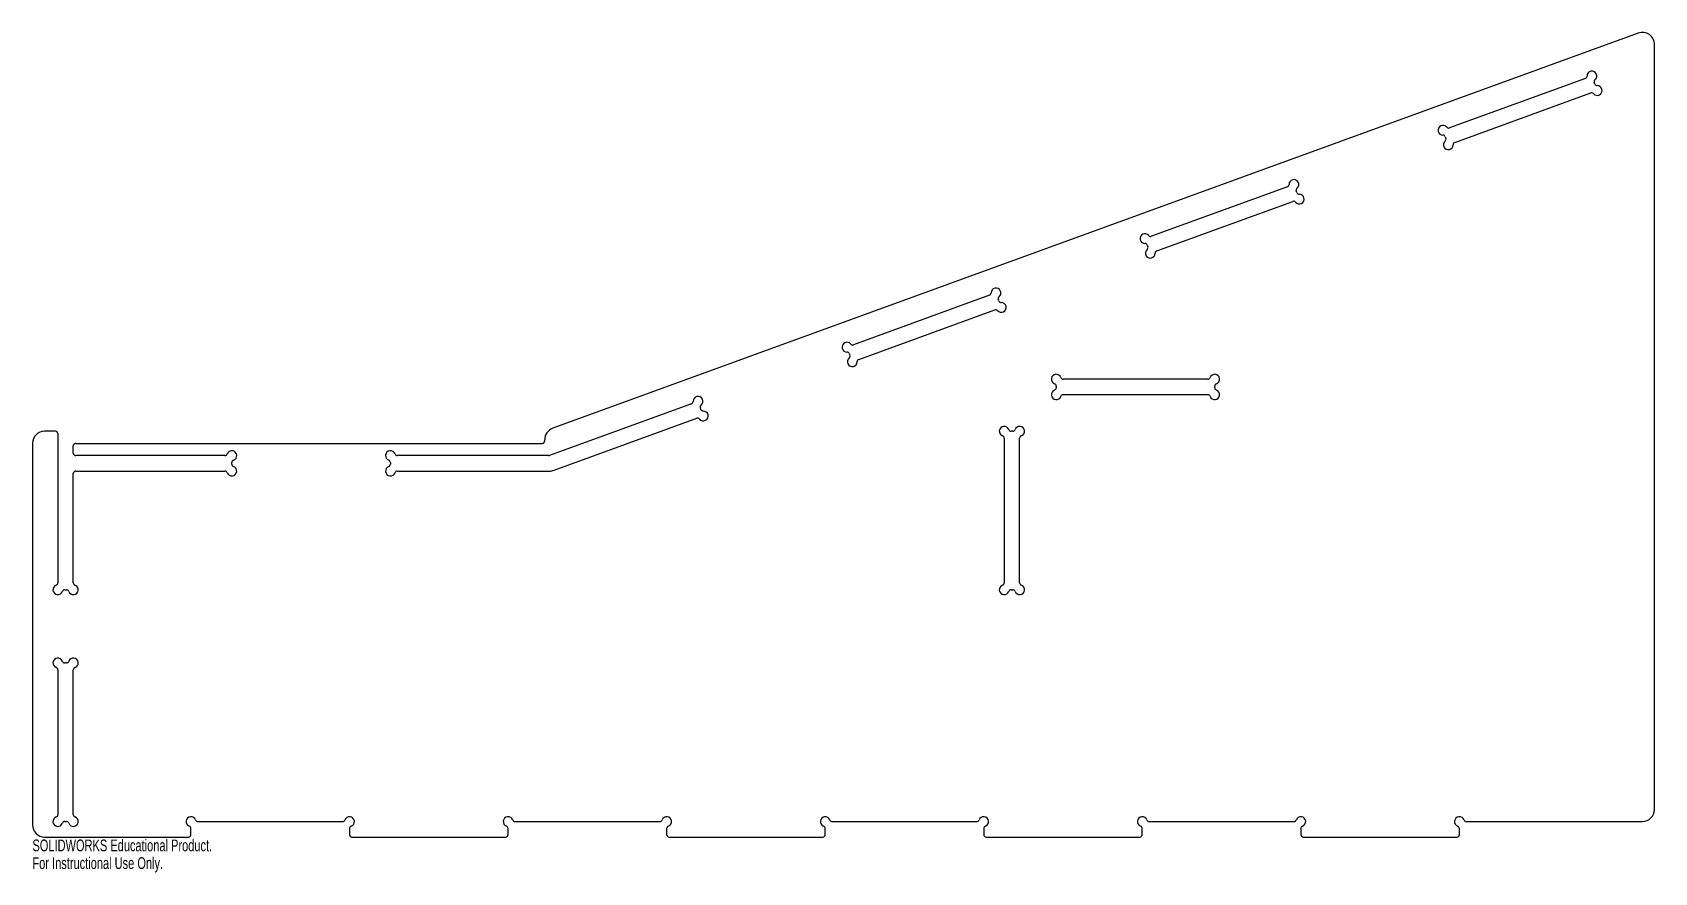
# Model space of a CAD drawing. Header units: millimetres. Extents: x 10 to 675, y -5 to 340.
import ezdxf

# ---------------------------------------------------------------- set-up
doc = ezdxf.new("R2010")
doc.units = ezdxf.units.MM
doc.styles.add('SLDTEXTSTYLE0', font='TXT', dxfattribs={"width": 0.7})

msp = doc.modelspace()

# ---------------------------------------------------------------- linework, layer by layer
at = {"color": 7, "linetype": 'Continuous', "lineweight": 25}
for p, q in [((668.29, 339.51), (223.29, 177.55)), ((675, 21.35), (675, 334.82)), ((646.67, 321), (590.9, 300.71)), ((650.53, 318.66), (650.29, 319.31)), ((593.07, 294.74), (648.84, 315.03)), ((589.21, 297.08), (589.45, 296.43)), ((524.51, 276.54), (468.74, 256.24)), ((528.37, 274.2), (528.13, 274.85)), ((470.91, 250.28), (526.68, 270.57)), ((467.05, 252.62), (467.29, 251.97)), ((402.35, 232.08), (346.58, 211.78)), ((348.75, 205.81), (404.52, 226.11)), ((406.21, 229.73), (405.97, 230.39)), ((344.89, 208.15), (345.13, 207.5)), ((429.71, 194.87), (429.71, 194.18)), ((491.88, 197.7), (432.54, 197.7)), ((494.71, 194.18), (494.71, 194.87)), ((280.19, 187.61), (221.93, 166.41)), ((432.54, 191.35), (491.88, 191.35)), ((223.94, 160.38), (282.36, 181.65)), ((284.05, 185.27), (283.81, 185.92)), ((19.41, 176.35), (15, 176.35)), ((20.41, 175.35), (20.41, 114.18)), ((408.36, 173.52), (408.36, 114.18)), ((411.88, 176.35), (411.19, 176.35)), ((414.71, 114.18), (414.71, 173.52)), ((10, 171.35), (10, 15)), ((26.76, 167.35), (26.76, 170.35)), ((27.76, 171.35), (219, 171.35)), ((88.93, 166.35), (27.76, 166.35)), ((221.59, 166.35), (159.59, 166.35)), ((220, 172.35), (220, 172.85)), ((27.76, 160), (88.93, 160)), ((91.76, 162.83), (91.76, 163.52)), ((156.76, 163.52), (156.76, 162.83)), ((159.59, 160), (221.76, 160)), ((26.76, 114.18), (26.76, 159)), ((23.24, 111.35), (23.93, 111.35)), ((411.19, 111.35), (411.88, 111.35)), ((23.93, 81.35), (23.24, 81.35)), ((20.41, 78.52), (20.41, 19.18)), ((26.76, 19.18), (26.76, 78.52)), ((23.24, 16.35), (23.93, 16.35)), ((75, 11), (75, 13.52)), ((77.83, 16.35), (137.17, 16.35)), ((140, 13.52), (140, 11)), ((205, 11), (205, 13.52)), ((207.83, 16.35), (267.17, 16.35)), ((270, 13.52), (270, 11)), ((335, 11), (335, 13.52)), ((337.83, 16.35), (397.17, 16.35)), ((400, 13.52), (400, 11)), ((465, 11), (465, 13.52)), ((467.83, 16.35), (527.17, 16.35)), ((530, 13.52), (530, 11)), ((595, 11), (595, 13.52)), ((597.83, 16.35), (670, 16.35)), ((15, 10), (74, 10)), ((141, 10), (204, 10)), ((271, 10), (334, 10)), ((401, 10), (464, 10)), ((531, 10), (594, 10))]:
    msp.add_line(p, q, dxfattribs=at)
for centre, radius, start, end in [((670, 334.82), 5, 0, 110), ((646.32, 321.94), 1, 290, 0.52878), ((649.32, 321.97), 2, 309.47122, 180.52878), ((651.23, 319.65), 1, 129.47122, 200), ((649.18, 314.1), 1, 39.47122, 110), ((651.5, 316), 2, 219.47122, 90.52878), ((651.47, 319), 1, 200, 270.52878), ((588.24, 299.74), 2, 39.47122, 270.52878), ((590.56, 301.64), 1, 219.47122, 290), ((588.27, 296.74), 1, 20, 90.52878), ((590.42, 293.77), 2, 129.47122, 0.52878), ((588.51, 296.09), 1, 309.47122, 20), ((593.42, 293.8), 1, 110, 180.52878), ((527.16, 277.51), 2, 309.47122, 180.52878), ((524.16, 277.48), 1, 290, 0.52878), ((529.34, 271.54), 2, 219.47122, 90.52878), ((529.07, 275.19), 1, 129.47122, 200), ((529.31, 274.54), 1, 200, 270.52878), ((527.02, 269.63), 1, 39.47122, 110), ((466.08, 255.28), 2, 39.47122, 270.52878), ((466.11, 252.28), 1, 20, 90.52878), ((468.4, 257.18), 1, 219.47122, 290), ((468.26, 249.31), 2, 129.47122, 0.52878), ((466.35, 251.62), 1, 309.47122, 20), ((471.26, 249.34), 1, 110, 180.52878), ((402, 233.02), 1, 290, 0.52878), ((405, 233.04), 2, 309.47122, 180.52878), ((404.86, 225.17), 1, 39.47122, 110), ((407.18, 227.08), 2, 219.47122, 90.52878), ((406.91, 230.73), 1, 129.47122, 200), ((407.15, 230.08), 1, 200, 270.52878), ((343.92, 210.81), 2, 39.47122, 270.52878), ((343.95, 207.81), 1, 20, 90.52878), ((346.1, 204.85), 2, 129.47122, 0.52878), ((344.19, 207.16), 1, 309.47122, 20), ((346.24, 212.72), 1, 219.47122, 290), ((349.1, 204.87), 1, 110, 180.52878), ((429.71, 197.7), 2, 19.47122, 250.52878), ((494.71, 197.7), 2, 289.47122, 160.52878), ((429.71, 191.35), 2, 109.47122, 340.52878), ((428.71, 194.87), 1, 0, 70.52878), ((428.71, 194.18), 1, 289.47122, 0), ((432.54, 198.7), 1, 199.47122, 270), ((491.88, 198.7), 1, 270, 340.52878), ((494.71, 191.35), 2, 199.47122, 70.52878), ((495.71, 194.87), 1, 109.47122, 180), ((495.71, 194.18), 1, 180, 250.52878), ((279.84, 188.55), 1, 290, 0.52878), ((282.84, 188.58), 2, 309.47122, 180.52878), ((284.75, 186.27), 1, 129.47122, 200), ((432.54, 190.35), 1, 90, 160.52878), ((491.88, 190.35), 1, 19.47122, 90), ((282.7, 180.71), 1, 39.47122, 110), ((285.02, 182.61), 2, 219.47122, 90.52878), ((284.99, 185.61), 1, 200, 270.52878), ((15, 171.35), 5, 90, 180), ((19.41, 175.35), 1, 0, 90), ((225, 172.85), 5, 110, 180), ((408.36, 176.35), 2, 19.47122, 250.52878), ((407.36, 173.52), 1, 0, 70.52878), ((411.19, 177.35), 1, 199.47122, 270), ((411.88, 177.35), 1, 270, 340.52878), ((414.71, 176.35), 2, 289.47122, 160.52878), ((415.71, 173.52), 1, 109.47122, 180), ((27.76, 170.35), 1, 90, 180), ((27.76, 167.35), 1, 180, 270), ((88.93, 167.35), 1, 270, 340.52878), ((91.76, 166.35), 2, 289.47122, 160.52878), ((156.76, 166.35), 2, 19.47122, 250.52878), ((159.59, 167.35), 1, 199.47122, 270), ((219, 172.35), 1, 270, 0), ((221.59, 167.35), 1, 270, 290), ((27.76, 159), 1, 90, 180), ((88.93, 159), 1, 19.47122, 90), ((91.76, 160), 2, 199.47122, 70.52878), ((92.76, 163.52), 1, 109.47122, 180), ((92.76, 162.83), 1, 180, 250.52878), ((156.76, 160), 2, 109.47122, 340.52878), ((155.76, 163.52), 1, 0, 70.52878), ((155.76, 162.83), 1, 289.47122, 0), ((159.59, 159), 1, 90, 160.52878), ((221.76, 166.35), 6.35, 270, 290), ((20.41, 111.35), 2, 109.47122, 340.52878), ((19.41, 114.18), 1, 289.47122, 0), ((26.76, 111.35), 2, 199.47122, 70.52878), ((27.76, 114.18), 1, 180, 250.52878), ((408.36, 111.35), 2, 109.47122, 340.52878), ((407.36, 114.18), 1, 289.47122, 0), ((414.71, 111.35), 2, 199.47122, 70.52878), ((415.71, 114.18), 1, 180, 250.52878), ((23.24, 110.35), 1, 90, 160.52878), ((23.93, 110.35), 1, 19.47122, 90), ((411.19, 110.35), 1, 90, 160.52878), ((411.88, 110.35), 1, 19.47122, 90), ((20.41, 81.35), 2, 19.47122, 250.52878), ((23.24, 82.35), 1, 199.47122, 270), ((23.93, 82.35), 1, 270, 340.52878), ((26.76, 81.35), 2, 289.47122, 160.52878), ((19.41, 78.52), 1, 0, 70.52878), ((27.76, 78.52), 1, 109.47122, 180), ((670, 21.35), 5, 270, 0), ((15, 15), 5, 180, 270), ((20.41, 16.35), 2, 109.47122, 340.52878), ((19.41, 19.18), 1, 289.47122, 0), ((23.24, 15.35), 1, 90, 160.52878), ((23.93, 15.35), 1, 19.47122, 90), ((26.76, 16.35), 2, 199.47122, 70.52878), ((27.76, 19.18), 1, 180, 250.52878), ((75, 16.35), 2, 19.47122, 250.52878), ((74, 13.52), 1, 0, 70.52878), ((77.83, 17.35), 1, 199.47122, 270), ((137.17, 17.35), 1, 270, 340.52878), ((140, 16.35), 2, 289.47122, 160.52878), ((141, 13.52), 1, 109.47122, 180), ((205, 16.35), 2, 19.47122, 250.52878), ((204, 13.52), 1, 0, 70.52878), ((207.83, 17.35), 1, 199.47122, 270), ((267.17, 17.35), 1, 270, 340.52878), ((270, 16.35), 2, 289.47122, 160.52878), ((271, 13.52), 1, 109.47122, 180), ((335, 16.35), 2, 19.47122, 250.52878), ((334, 13.52), 1, 0, 70.52878), ((337.83, 17.35), 1, 199.47122, 270), ((397.17, 17.35), 1, 270, 340.52878), ((400, 16.35), 2, 289.47122, 160.52878), ((401, 13.52), 1, 109.47122, 180), ((465, 16.35), 2, 19.47122, 250.52878), ((464, 13.52), 1, 0, 70.52878), ((467.83, 17.35), 1, 199.47122, 270), ((527.17, 17.35), 1, 270, 340.52878), ((530, 16.35), 2, 289.47122, 160.52878), ((531, 13.52), 1, 109.47122, 180), ((595, 16.35), 2, 19.47122, 250.52878), ((594, 13.52), 1, 0, 70.52878), ((597.83, 17.35), 1, 199.47122, 270), ((74, 11), 1, 270, 0), ((141, 11), 1, 180, 270), ((204, 11), 1, 270, 0), ((271, 11), 1, 180, 270), ((334, 11), 1, 270, 0), ((401, 11), 1, 180, 270), ((464, 11), 1, 270, 0), ((531, 11), 1, 180, 270), ((594, 11), 1, 270, 0)]:
    msp.add_arc(centre, radius, start, end, dxfattribs=at)

# ---------------------------------------------------------------- texts
at = {"color": 7, "linetype": 'Continuous', "char_height": 4.8336, "attachment_point": 1, "style": 'SLDTEXTSTYLE0'}
for s, insert in [('SOLIDWORKS Educational Product.', (10, 8.98)), ('For Instructional Use Only.', (10, 1.73))]:
    msp.add_mtext(s, dxfattribs=dict(at, insert=insert))

doc.saveas('drawing.dxf')
